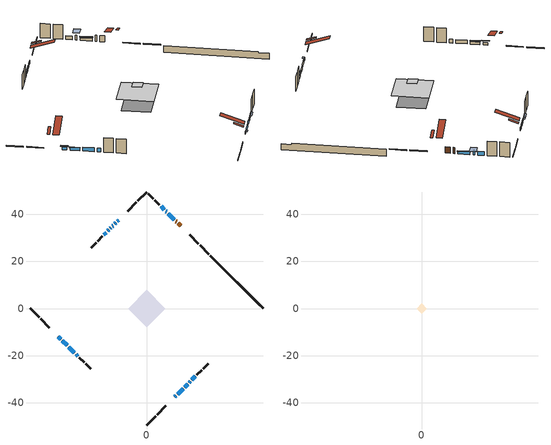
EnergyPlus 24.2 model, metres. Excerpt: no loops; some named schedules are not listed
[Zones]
conditioned space
 floor adiabatic (AdiabaticFloorConstruction): -7.93,0 0,7.93 7.93,0 0,-7.93 z3.66
 floor foundation (Slab1 construction): -5.63,0.67 -0.67,5.63 5.63,-0.67 0.67,-5.63 z-1.14
 wall outside (RimJoist1 construction): 0,-49.54 3.74,-45.81 / -49.54,0 -45.81,-3.74 / 0,49.54 -3.74,45.81 / 26.38,23.16 22.65,26.9 z1.22:1.52
 wall outside (RimJoist2 construction): 4.39,-45.15 8.11,-41.44 / -45.15,-4.39 -41.44,-8.11 / -4.39,45.15 -8.11,41.44 / 21.99,27.55 18.28,31.27 z1.22:1.52
 wall outside (AdiabaticWallConstruction 1): 14.39,35.16 13.36,36.19 / 12.7,36.84 12.39,37.15 z1.22:3.25
 wall outside (AdiabaticWallConstruction): 11.74,37.81 9.15,40.39 z1.22:2.13; 12,-37.55 12.43,-37.11 / -37.54,-12 -36.52,-13.02 / -35.86,-13.68 -33.82,-15.73 / -16.15,33.4 -16.58,32.96 / -17.23,32.31 -18.26,31.28 / 19.24,-30.31 20.67,-28.87 z1.22:2.14; -12,37.54 -12.45,37.09 / 7.44,42.1 6.07,43.48 / -13.1,36.44 -13.59,35.95 / -14.25,35.3 -14.63,34.92 / 13.09,-36.46 15.42,-34.12 / 16.08,-33.46 17.34,-32.21 / -33.16,-16.38 -30.73,-18.81 / -30.08,-19.47 -29.29,-20.25 / -15.28,34.26 -15.49,34.05 / 17.99,-31.55 18.58,-30.96 z1.22:2.44; 8.49,41.05 8.1,41.44 z1.22:2.9
 wall outside (Wall1 construction): 21.33,-28.21 23.3,-26.24 / -28.63,-20.91 -26.66,-22.88 / -18.92,30.63 -20.89,28.66 / 5.41,44.13 3.44,46.1 z1.22:6.1
 wall outside (Wall2 construction): 23.96,-25.58 26.08,-23.46 / -26.01,-23.54 -23.88,-25.66 / -21.54,28 -23.67,25.87 / 2.78,46.76 0.66,48.89 z1.22:6.1
 wall foundation (FoundationWall1 construction): 27.04,22.5,-1.14 27.04,22.5,1.22 47.29,2.25,1.22 47.29,2.25,0.79 49.54,0,0.79 49.54,0,-1.14
 window (WindowConstruction): 11.74,37.81 9.15,40.39 z1.22:2.13
 window (WindowConstruction 4): 12,-37.54 12.43,-37.11 z1.22:2.13
 window (WindowConstruction 5): -37.54,-12 -36.52,-13.02 z1.22:2.13
 window (WindowConstruction 6): -35.86,-13.68 -33.82,-15.73 z1.22:2.13
 window (WindowConstruction 14): -12,37.54 -12.45,37.09 z1.22:2.44
 window (WindowConstruction 15): 8.49,41.05 8.1,41.44 z1.22:2.9
 window (WindowConstruction 7): 7.44,42.1 6.07,43.48 z1.22:2.44
 window (WindowConstruction 8): -13.11,36.44 -13.59,35.95 z1.22:2.44
 window (WindowConstruction 9): -14.25,35.29 -14.63,34.92 z1.22:2.44
 window (WindowConstruction 10): 13.09,-36.46 15.42,-34.12 z1.22:2.44
 window (WindowConstruction 11): 16.08,-33.46 17.34,-32.21 z1.22:2.44
 window (WindowConstruction 12): -33.16,-16.38 -30.73,-18.81 z1.22:2.44
 window (WindowConstruction 13): -30.08,-19.47 -29.29,-20.25 z1.22:2.44
 window (WindowConstruction 16): -15.28,34.26 -15.49,34.05 z1.22:2.44
 window (WindowConstruction 17): 17.99,-31.55 18.58,-30.96 z1.22:2.44
 window (WindowConstruction 1): -16.15,33.4 -16.58,32.97 z1.22:2.13
 window (WindowConstruction 2): -17.24,32.31 -18.26,31.28 z1.22:2.13
 window (WindowConstruction 3): 19.24,-30.31 20.67,-28.87 z1.22:2.13
 door (Door): 14.39,35.16 13.36,36.19 z1.22:3.25
 door (Door 1): 12.7,36.84 12.39,37.15 z1.22:3.25
 ceiling adiabatic (AdiabaticFloorConstruction): 0,-7.93 7.93,0 0,7.93 -7.93,0 z3.66
 roof outside (Roof2 construction): 11.34,-38.2,6.1 6.14,-33,8.55 4.77,-34.37,8.55 9.97,-39.57,6.1; -38.2,-11.34,6.1 -33,-6.14,8.55 -34.37,-4.77,8.55 -39.57,-9.97,6.1; -11.34,38.2,6.1 -6.14,33,8.55 -4.77,34.37,8.55 -9.97,39.57,6.1; 15.04,34.5,6.1 9.84,29.3,8.55 11.21,27.93,8.55 16.41,33.13,6.1
attic - vented
 floor to conditioned space (Floor1 construction Reversed): -2.15,0 0,2.15 2.15,0 0,-2.15 z6.1
 roof outside (Roof1 construction): 9.31,-40.23,6.1 7.22,-38.14,7.08 6.67,-38.69,7.08 8.76,-40.78,6.1; -40.23,-9.31,6.1 -38.14,-7.22,7.08 -38.69,-6.67,7.08 -40.78,-8.76,6.1; -9.31,40.23,6.1 -7.22,38.14,7.08 -6.67,38.69,7.08 -8.76,40.78,6.1; 17.07,32.47,6.1 14.98,30.38,7.08 15.53,29.83,7.08 17.62,31.92,6.1
shading: 9.05,40.5 11.84,37.7 12.27,38.13 9.48,40.93 z2.28; 12.54,-37.01 11.89,-37.65 12.32,-38.08 12.97,-37.44 z2.28; -36.19,-13.35 -37.87,-11.67 -38.19,-12 -36.52,-13.67 z2.59; -33.71,-15.83 -35.97,-13.57 -36.29,-13.9 -34.04,-16.16 z2.28; 7.56,41.98 9.03,40.51 10.76,42.24 9.29,43.71 z3.66; -16.68,32.86 -16.04,33.5 -16.47,33.93 -17.11,33.29 z2.28; -18.36,31.18 -17.13,32.41 -17.56,32.84 -18.8,31.61 z2.28; 20.78,-28.76 19.13,-30.41 19.56,-30.84 21.21,-29.19 z2.28
[Building]
Building 1: Terrain=Suburbs
[Site:Location]
Montreal Intl AP_QC: Latitude {deg}=45.47; Longitude {deg}=-73.74; Time Zone {hr}=-5; Elevation {m}=36; Keep Site Location Information=Yes
[Site:GroundTemperature:Shallow]
2.07863, -0.316383, -0.508184, 0.628371, 5.19101, 9.73239, 13.6695, 16.1636, 16.3755, 14.347, 10.5102, 6.10817
[Site:WaterMainsTemperature]
Calculation Method=Schedule; Temperature Schedule=mains temperature schedule
[Material] Roughness=Rough; Thermal Absorptance=0.9
Name | Thickness {m} | Conductivity {W/m-K} | Density {kg/m3} | Specific Heat {J/kg-K} | Solar Absorptance | Visible Absorptance
asphalt or fiberglass shingles | 0.00635 | 0.162714 | 1121.4 | 1465.45 | 0.4 | 0.4
ceiling loosefill ins | 0.169333 | 0.0480833 | 16.02 | 1046.75 | 0.7 | 0.7
ceiling stud and cavity | 0.1397 | 0.126534 | 65.682 | 1177.47 | 0.7 | 0.7
concrete 4.0 in. | 0.1016 | 1.803125 | 2242.8 | 837.4 | 0.7 | 0.7
concrete 8.0 in. | 0.2032 | 1.803125 | 2242.8 | 837.4 | 0.7 | 0.7
door material | 0.04445 | 0.188738 | 512.64 | 1214.23 | 0.7 | 0.7
door material 1 | 0.04445 | 0.0451087 | 512.64 | 1214.23 | 0.7 | 0.7
exterior vertical ins | 0.00132848 | 0.029427 | 32.04 | 1214.23 | 0.7 | 0.7
floor covering | 0.0127 | 0.0433444 | 54.468 | 1339.84 | 0.6 | 0.6
floor rigid ins; wall rigid ins 1 | 0.512978 | 0.029427 | 32.04 | 1214.23 | 0.7 | 0.7
floor stud and cavity | 0.1397 | 1.75129 | 37.0049 | 1207.88 | 0.7 | 0.7
furniture material conditioned space 1 | 0.1524 | 0.115458 | 640.8 | 1214.23 | 0.6 | 0.6
gypsum board | 0.0127 | 0.160291 | 801 | 837.4 | 0.6 | 0.6
gypsum board 1 | 0.0127 | 0.160291 | 801 | 837.4 | 0.7 | 0.7
osb sheathing 0.5 in. | 0.0127 | 0.115458 | 512.64 | 1214.23 | 0.7 | 0.7
osb sheathing 0.75 in. | 0.01905 | 0.115458 | 512.64 | 1214.23 | 0.7 | 0.7
osb sheathing 2.0 in. | 0.0508 | 0.115458 | 512.64 | 1214.23 | 0.7 | 0.7
rim joist stud and cavity | 0.0508 | 0.0329873 | 125.044 | 1163.47 | 0.6 | 0.6
rim joist stud and cavity 1 | 0.0508 | 0.571797 | 50.32683 | 1063.81 | 0.6 | 0.6
roof rigid ins | 0.103632 | 0.029427 | 32.04 | 1214.23 | 0.7 | 0.7
roof stud and cavity | 0.2032 | 0.138571 | 78.34581 | 1123.46 | 0.7 | 0.7
wall rigid ins | 0.051816 | 0.029427 | 32.04 | 1214.23 | 0.7 | 0.7
wall stud and cavity | 0.1397 | 0.255113 | 139.0536 | 1170.24 | 0.7 | 0.7
wall stud and cavity 1 | 0.1397 | 0.316099 | 139.0536 | 1170.24 | 0.7 | 0.7
wall stud and cavity 2 | 0.0889 | 0.380278 | 52.3479 | 1209.89 | 0.7 | 0.7
wall stud and cavity 3 | 0.0889 | 0.391764 | 83.0341 | 1211.67 | 0.7 | 0.7
wood siding | 0.0254 | 0.102417 | 544.68 | 1172.36 | 0.4 | 0.4
wood siding 1; wood siding 2; wood siding 3 | 0.0254 | 0.102417 | 544.68 | 1172.36 | 0.7 | 0.7
[WindowMaterial:SimpleGlazingSystem]
Name | U-Factor {W/m2-K} | Solar Heat Gain Coefficient
WindowMaterial | 3.32674 | 0.47
WindowMaterial 1 | 2.13095 | 0.39
WindowMaterial 10 | 2.10711 | 0.4
WindowMaterial 11 | 2.96619 | 0.62
WindowMaterial 12 | 1.73349 | 0.41
WindowMaterial 13 | 3.00253 | 0.58
WindowMaterial 14 | 2.98492 | 0.6
WindowMaterial 2 | 2.06566 | 0.4
WindowMaterial 3 | 2.01739 | 0.41
WindowMaterial 4 | 1.95664 | 0.42
WindowMaterial 5 | 2.2729 | 0.37
WindowMaterial 6 | 2.40009 | 0.35
WindowMaterial 7 | 1.85443 | 0.44
WindowMaterial 8 | 2.0049 | 0.41
WindowMaterial 9 | 1.84932 | 0.44
[Construction]
AdiabaticFloorConstruction: floor stud and cavity, floor rigid ins, osb sheathing 0.75 in., floor covering
AdiabaticWallConstruction: wood siding 2, wall rigid ins 1, wall stud and cavity 2, gypsum board
AdiabaticWallConstruction 1: wood siding 3, wall rigid ins 1, wall stud and cavity 2, gypsum board
Door: door material
Door 1: door material 1
Floor1 construction Reversed: gypsum board, ceiling stud and cavity, ceiling loosefill ins
FoundationWall1 construction: concrete 8.0 in., gypsum board 1
furniture construction conditioned space 1: furniture material conditioned space 1
PartitionWallConstruction: gypsum board, wall stud and cavity 3, gypsum board
RimJoist1 construction: wood siding 1, osb sheathing 2.0 in., rim joist stud and cavity
RimJoist2 construction: wood siding 1, rim joist stud and cavity 1
Roof1 construction: asphalt or fiberglass shingles
Roof2 construction: asphalt or fiberglass shingles, roof rigid ins, osb sheathing 0.75 in., roof stud and cavity, gypsum board
Slab1 construction: concrete 4.0 in.
Wall1 construction: wood siding, wall rigid ins, osb sheathing 0.5 in., wall stud and cavity, gypsum board
Wall2 construction: wood siding, wall rigid ins, osb sheathing 0.5 in., wall stud and cavity 1, gypsum board
WindowConstruction; WindowConstruction 1; WindowConstruction 4: WindowMaterial
WindowConstruction 10: WindowMaterial 7
WindowConstruction 11: WindowMaterial 8
WindowConstruction 12: WindowMaterial 9
WindowConstruction 13: WindowMaterial 10
WindowConstruction 14: WindowMaterial 11
WindowConstruction 15: WindowMaterial 12
WindowConstruction 16: WindowMaterial 13
WindowConstruction 17: WindowMaterial 14
WindowConstruction 2; WindowConstruction 5: WindowMaterial 1
WindowConstruction 3: WindowMaterial 2
WindowConstruction 6: WindowMaterial 3
WindowConstruction 7: WindowMaterial 4
WindowConstruction 8: WindowMaterial 5
WindowConstruction 9: WindowMaterial 6
[Zone] Multiplier=1; Part of Total Floor Area=Yes
Name | Volume {m3}
attic - vented | 1.47552
conditioned space | 475.3
[Space]
Name | Zone | Volume {m3}
attic - vented 1 | attic - vented | 1.47552
conditioned space 1 | conditioned space | 475.3
[ZoneInfiltration:EffectiveLeakageArea]
infil attic - vented 1: Zone or Space=attic - vented 1; Schedule=Always On Discrete; Effective Air Leakage Area {cm2}=368.8; Stack Coefficient=6.85533e-05; Wind Coefficient=5.59415e-06
[ZoneMixing]
whole house fan mix: Zone or Space=attic - vented; Schedule=Always On Continuous; Design Flow Rate Calculation Method=Flow/Zone; Design Flow Rate {m3/s}=0; Source Zone or Space=conditioned space
[SurfaceProperty:ExposedFoundationPerimeter]
Slab1: Exposed Perimeter Calculation Method=TotalExposedPerimeter; Total Exposed Perimeter {m}=31.822
[InternalMass] Zone or ZoneList=conditioned space; Space or SpaceList=conditioned space 1
Name | Construction | Surface Area {m2}
furniture mass conditioned space 1 | furniture construction conditioned space 1 | 75.2801
partition wall mass | PartitionWallConstruction | 188.2
[Lights]
interior lighting: Zone or ZoneList or Space or SpaceList=conditioned space 1; Schedule=interior lighting schedule; Design Level Calculation Method=LightingLevel; Lighting Level {W}=343.2; Return Air Fraction=0; Fraction Radiant=0.6; Fraction Visible=0.2; Fraction Replaceable=1
[People]
occupants: Zone or ZoneList or Space or SpaceList=conditioned space 1; Number of People Schedule=occupants schedule; Number of People Calculation Method=People; Number of People=3; Fraction Radiant=0.314171; Sensible Heat Fraction=0.56303; Activity Level Schedule=occupants activity schedule; Carbon Dioxide Generation Rate {m3/s-W}=0; Enable ASHRAE 55 Comfort Warnings=No; Mean Radiant Temperature Calculation Type=EnclosureAveraged
[ElectricEquipment] Zone or ZoneList or Space or SpaceList=conditioned space 1; Design Level Calculation Method=EquipmentLevel
Name | Schedule | Design Level {W} | Fraction Latent | Fraction Radiant | Fraction Lost
clothes dryer | clothes dryer schedule | 140.772 | 0.015 | 0.081 | 0.85
clothes washer | clothes washer schedule | 32.1985 | 0.03 | 0.162 | 0.7
cooking range | cooking range schedule | 215.147 | 0.08 | 0.432 | 0.2
dishwasher | dishwasher schedule | 66.8632 | 0.3 | 0.18 | 0.4
fridge | fridge schedule | 72.9452 | 0 | 0.6 | 0
mech vent bath fan 0 | mech vent bath fan 0 schedule | 50.2 | 0 | 0 | 1
mech vent house fan | mech vent house fan schedule | 0 | 0 | 0 | 1
mech vent house fan cfis | mech vent house fan cfis schedule | 0 | 0 | 0 | 0
mech vent range fan 0 | mech vent range fan 0 schedule | 57 | 0 | 0 | 1
misc plug loads | misc plug loads schedule | 494.7 | 0.045 | 0.513 | 0.1
whole house fan | Always On Discrete | 0 | 0 | 0 | 1
[OtherEquipment] Zone or ZoneList or Space or SpaceList=conditioned space 1; Design Level Calculation Method=EquipmentLevel
Name | Fuel Type | Schedule | Design Level {W} | Fraction Latent | Fraction Radiant | Fraction Lost
clothes dryer 1 | Electricity | clothes dryer schedule | 0 | 0.015 | 0.081 | 0.85
cooking range 1 | Electricity | cooking range schedule | 0 | 0.08 | 0.432 | 0.2
general water use latent | None | general water use schedule | 62.594 | 1 | 0 | 0
general water use sensible | None | general water use schedule | -61.6891 | 0 | 0.6 | 0
mech vent house fan latent load | None | Always On Discrete | 0 | 1 | 0 | 0
mech vent house fan sensible load | None | Always On Discrete | 0 | 0 | 0 | 0
water heater energy adjustment1 | Electricity | Always On Discrete | 0.01 | 0 | 0 | 1
[ZoneInfiltration:DesignFlowRate] Zone or ZoneList or Space or SpaceList=conditioned space 1; Schedule=Always On Discrete; Design Flow Rate Calculation Method=Flow/Zone; Design Flow Rate {m3/s}=0
infil flow; natural vent flow; whole house fan flow
[ZoneControl:Thermostat]
conditioned space Thermostat: Zone or ZoneList=conditioned space; Control Type Schedule=conditioned space Thermostat Schedule; Control 1=conditioned space temperature setpoint; Temperature Difference Between Cutout And Setpoint {deltaC}=0
[ThermostatSetpoint:DualSetpoint]
conditioned space temperature setpoint: Heating Setpoint Temperature Schedule=heating setpoint; Cooling Setpoint Temperature Schedule=cooling setpoint
[Zone equipment]
conditioned space: electric baseboard
[Foundation:Kiva]
Foundation Kiva 1: Initial Indoor Air Temperature {C}=18; Wall Height Above Grade {m}=1.21999; Wall Depth Below Slab {m}=0.2032; Custom Block Material Name 1=exterior vertical ins; Custom Block Depth 1 {m}=2.36001; Custom Block X Position 1 {m}=0.2159; Custom Block Z Position 1 {m}=0
[Foundation:Kiva:Settings]
Soil Conductivity {W/m-K}=0.849921; Soil Density {kg/m3}=1842.3; Soil Specific Heat {J/kg-K}=418.7; Ground Solar Absorptivity=0.9; Ground Thermal Absorptivity=0.9; Ground Surface Roughness {m}=0.03; Far-Field Width {m}=40; Deep-Ground Boundary Condition=ZeroFlux; Deep-Ground Depth {m}=40; Minimum Cell Dimension {m}=0.2; Maximum Cell Growth Coefficient=3; Simulation Timestep=Timestep
[Exterior:Lights]
exterior lighting: Schedule=exterior lighting schedule; Design Level {W}=75.6
[EnergyManagementSystem:Sensor] Output:Variable or Output:Meter Index Key=conditioned space
Name | Output:Variable or Output:Meter
conditioned_space_clg_unmet_s | Zone Cooling Setpoint Not Met Time
conditioned_space_htg_unmet_s | Zone Heating Setpoint Not Met Time
fridge_tin_s; tin_s; tin_s_1 | Zone Mean Air Temperature
tout_s | Zone Outdoor Air Drybulb Temperature
win_s | Zone Air Humidity Ratio
[Schedule:Constant]
Name | Hourly Value
Always On Continuous; mech vent house fan schedule; mech vent house fan cfis schedule; Always On Discrete | 1
occupants activity schedule | 117.228
fridge schedule | 0
[Schedule:Week:Daily]
interior lighting schedule Week Rule - Jan1-Jan27: interior lighting schedule day, interior lighting schedule day, interior lighting schedule day, interior lighting schedule day, interior lighting schedule day, interior lighting schedule day, interior lighting schedule day, interior lighting schedule default day, interior lighting schedule default day, interior lighting schedule default day, interior lighting schedule default day, interior lighting schedule default day
interior lighting schedule Week Rule - Jan28-Feb3: interior lighting schedule day, interior lighting schedule day, interior lighting schedule day, interior lighting schedule day, interior lighting schedule day 1, interior lighting schedule day 1, interior lighting schedule day 1, interior lighting schedule default day, interior lighting schedule default day, interior lighting schedule default day, interior lighting schedule default day, interior lighting schedule default day
interior lighting schedule Week Rule - Feb4-Feb24: interior lighting schedule day 1, interior lighting schedule day 1, interior lighting schedule day 1, interior lighting schedule day 1, interior lighting schedule day 1, interior lighting schedule day 1, interior lighting schedule day 1, interior lighting schedule default day, interior lighting schedule default day, interior lighting schedule default day, interior lighting schedule default day, interior lighting schedule default day
interior lighting schedule Week Rule - Feb25-Mar3: interior lighting schedule day 1, interior lighting schedule day 1, interior lighting schedule day 1, interior lighting schedule day 1, interior lighting schedule day 2, interior lighting schedule day 2, interior lighting schedule day 2, interior lighting schedule default day, interior lighting schedule default day, interior lighting schedule default day, interior lighting schedule default day, interior lighting schedule default day
interior lighting schedule Week Rule - Mar4-Mar31: interior lighting schedule day 2, interior lighting schedule day 2, interior lighting schedule day 2, interior lighting schedule day 2, interior lighting schedule day 2, interior lighting schedule day 2, interior lighting schedule day 2, interior lighting schedule default day, interior lighting schedule default day, interior lighting schedule default day, interior lighting schedule default day, interior lighting schedule default day
interior lighting schedule Week Rule - Apr1-Apr28: interior lighting schedule day 3, interior lighting schedule day 3, interior lighting schedule day 3, interior lighting schedule day 3, interior lighting schedule day 3, interior lighting schedule day 3, interior lighting schedule day 3, interior lighting schedule default day, interior lighting schedule default day, interior lighting schedule default day, interior lighting schedule default day, interior lighting schedule default day
interior lighting schedule Week Rule - Apr29-May5: interior lighting schedule day 3, interior lighting schedule day 3, interior lighting schedule day 4, interior lighting schedule day 4, interior lighting schedule day 4, interior lighting schedule day 4, interior lighting schedule day 4, interior lighting schedule default day, interior lighting schedule default day, interior lighting schedule default day, interior lighting schedule default day, interior lighting schedule default day
interior lighting schedule Week Rule - May6-May26: interior lighting schedule day 4, interior lighting schedule day 4, interior lighting schedule day 4, interior lighting schedule day 4, interior lighting schedule day 4, interior lighting schedule day 4, interior lighting schedule day 4, interior lighting schedule default day, interior lighting schedule default day, interior lighting schedule default day, interior lighting schedule default day, interior lighting schedule default day
interior lighting schedule Week Rule - May27-Jun2: interior lighting schedule day 4, interior lighting schedule day 4, interior lighting schedule day 4, interior lighting schedule day 4, interior lighting schedule day 4, interior lighting schedule day 5, interior lighting schedule day 5, interior lighting schedule default day, interior lighting schedule default day, interior lighting schedule default day, interior lighting schedule default day, interior lighting schedule default day
interior lighting schedule Week Rule - Jun3-Jun30: interior lighting schedule day 5, interior lighting schedule day 5, interior lighting schedule day 5, interior lighting schedule day 5, interior lighting schedule day 5, interior lighting schedule day 5, interior lighting schedule day 5, interior lighting schedule default day, interior lighting schedule default day, interior lighting schedule default day, interior lighting schedule default day, interior lighting schedule default day
interior lighting schedule Week Rule - Jul1-Jul28: interior lighting schedule day 6, interior lighting schedule day 6, interior lighting schedule day 6, interior lighting schedule day 6, interior lighting schedule day 6, interior lighting schedule day 6, interior lighting schedule day 6, interior lighting schedule default day, interior lighting schedule default day, interior lighting schedule default day, interior lighting schedule default day, interior lighting schedule default day
interior lighting schedule Week Rule - Jul29-Aug4: interior lighting schedule day 6, interior lighting schedule day 6, interior lighting schedule day 6, interior lighting schedule day 7, interior lighting schedule day 7, interior lighting schedule day 7, interior lighting schedule day 7, interior lighting schedule default day, interior lighting schedule default day, interior lighting schedule default day, interior lighting schedule default day, interior lighting schedule default day
interior lighting schedule Week Rule - Aug5-Aug25: interior lighting schedule day 7, interior lighting schedule day 7, interior lighting schedule day 7, interior lighting schedule day 7, interior lighting schedule day 7, interior lighting schedule day 7, interior lighting schedule day 7, interior lighting schedule default day, interior lighting schedule default day, interior lighting schedule default day, interior lighting schedule default day, interior lighting schedule default day
interior lighting schedule Week Rule - Aug26-Sep1: interior lighting schedule day 7, interior lighting schedule day 7, interior lighting schedule day 7, interior lighting schedule day 7, interior lighting schedule day 7, interior lighting schedule day 7, interior lighting schedule day 8, interior lighting schedule default day, interior lighting schedule default day, interior lighting schedule default day, interior lighting schedule default day, interior lighting schedule default day
interior lighting schedule Week Rule - Sep2-Sep29: interior lighting schedule day 8, interior lighting schedule day 8, interior lighting schedule day 8, interior lighting schedule day 8, interior lighting schedule day 8, interior lighting schedule day 8, interior lighting schedule day 8, interior lighting schedule default day, interior lighting schedule default day, interior lighting schedule default day, interior lighting schedule default day, interior lighting schedule default day
interior lighting schedule Week Rule - Sep30-Oct6: interior lighting schedule day 8, interior lighting schedule day 9, interior lighting schedule day 9, interior lighting schedule day 9, interior lighting schedule day 9, interior lighting schedule day 9, interior lighting schedule day 9, interior lighting schedule default day, interior lighting schedule default day, interior lighting schedule default day, interior lighting schedule default day, interior lighting schedule default day
interior lighting schedule Week Rule - Oct7-Oct27: interior lighting schedule day 9, interior lighting schedule day 9, interior lighting schedule day 9, interior lighting schedule day 9, interior lighting schedule day 9, interior lighting schedule day 9, interior lighting schedule day 9, interior lighting schedule default day, interior lighting schedule default day, interior lighting schedule default day, interior lighting schedule default day, interior lighting schedule default day
interior lighting schedule Week Rule - Oct28-Nov3: interior lighting schedule day 9, interior lighting schedule day 9, interior lighting schedule day 9, interior lighting schedule day 9, interior lighting schedule day 10, interior lighting schedule day 10, interior lighting schedule day 10, interior lighting schedule default day, interior lighting schedule default day, interior lighting schedule default day, interior lighting schedule default day, interior lighting schedule default day
interior lighting schedule Week Rule - Nov4-Nov24: interior lighting schedule day 10, interior lighting schedule day 10, interior lighting schedule day 10, interior lighting schedule day 10, interior lighting schedule day 10, interior lighting schedule day 10, interior lighting schedule day 10, interior lighting schedule default day, interior lighting schedule default day, interior lighting schedule default day, interior lighting schedule default day, interior lighting schedule default day
interior lighting schedule Week Rule - Nov25-Dec1: interior lighting schedule day 10, interior lighting schedule day 10, interior lighting schedule day 10, interior lighting schedule day 10, interior lighting schedule day 10, interior lighting schedule day 10, interior lighting schedule day 11, interior lighting schedule default day, interior lighting schedule default day, interior lighting schedule default day, interior lighting schedule default day, interior lighting schedule default day
interior lighting schedule Week Rule - Dec2-Dec31: interior lighting schedule day 11, interior lighting schedule day 11, interior lighting schedule day 11, interior lighting schedule day 11, interior lighting schedule day 11, interior lighting schedule day 11, interior lighting schedule day 11, interior lighting schedule default day, interior lighting schedule default day, interior lighting schedule default day, interior lighting schedule default day, interior lighting schedule default day
occupants schedule Week Rule - Jan1-Dec31: occupants schedule day, occupants schedule day, occupants schedule day, occupants schedule day, occupants schedule day, occupants schedule day, occupants schedule day, occupants schedule default day, occupants schedule default day, occupants schedule default day, occupants schedule default day, occupants schedule default day
clothes dryer schedule Week Rule - Jan1-Dec31: clothes dryer schedule day, clothes dryer schedule day, clothes dryer schedule day, clothes dryer schedule day, clothes dryer schedule day, clothes dryer schedule day, clothes dryer schedule day, clothes dryer schedule default day, clothes dryer schedule default day, clothes dryer schedule default day, clothes dryer schedule default day, clothes dryer schedule default day
clothes washer schedule Week Rule - Jan1-Dec31: clothes washer schedule day, clothes washer schedule day, clothes washer schedule day, clothes washer schedule day, clothes washer schedule day, clothes washer schedule day, clothes washer schedule day, clothes washer schedule default day, clothes washer schedule default day, clothes washer schedule default day, clothes washer schedule default day, clothes washer schedule default day
cooking range schedule Week Rule - Jan1-Dec31: cooking range schedule day, cooking range schedule day, cooking range schedule day, cooking range schedule day, cooking range schedule day, cooking range schedule day, cooking range schedule day, cooking range schedule default day, cooking range schedule default day, cooking range schedule default day, cooking range schedule default day, cooking range schedule default day
dishwasher schedule Week Rule - Jan1-Dec31: dishwasher schedule day, dishwasher schedule day, dishwasher schedule day, dishwasher schedule day, dishwasher schedule day, dishwasher schedule day, dishwasher schedule day, dishwasher schedule default day, dishwasher schedule default day, dishwasher schedule default day, dishwasher schedule default day, dishwasher schedule default day
mech vent bath fan 0 schedule Week Rule - Jan1-Dec31: mech vent bath fan 0 schedule day, mech vent bath fan 0 schedule day, mech vent bath fan 0 schedule day, mech vent bath fan 0 schedule day, mech vent bath fan 0 schedule day, mech vent bath fan 0 schedule day, mech vent bath fan 0 schedule day, mech vent bath fan 0 schedule default day, mech vent bath fan 0 schedule default day, mech vent bath fan 0 schedule default day, mech vent bath fan 0 schedule default day, mech vent bath fan 0 schedule default day
mech vent range fan 0 schedule Week Rule - Jan1-Dec31: mech vent range fan 0 schedule day, mech vent range fan 0 schedule day, mech vent range fan 0 schedule day, mech vent range fan 0 schedule day, mech vent range fan 0 schedule day, mech vent range fan 0 schedule day, mech vent range fan 0 schedule day, mech vent range fan 0 schedule default day, mech vent range fan 0 schedule default day, mech vent range fan 0 schedule default day, mech vent range fan 0 schedule default day, mech vent range fan 0 schedule default day
misc plug loads schedule Week Rule - Jan1-Dec31: misc plug loads schedule day, misc plug loads schedule day, misc plug loads schedule day, misc plug loads schedule day, misc plug loads schedule day, misc plug loads schedule day, misc plug loads schedule day, misc plug loads schedule default day, misc plug loads schedule default day, misc plug loads schedule default day, misc plug loads schedule default day, misc plug loads schedule default day
general water use schedule Week Rule - Jan1-Dec31: general water use schedule day, general water use schedule day, general water use schedule day, general water use schedule day, general water use schedule day, general water use schedule day, general water use schedule day, general water use schedule default day, general water use schedule default day, general water use schedule default day, general water use schedule default day, general water use schedule default day
exterior lighting schedule Week Rule - Jan1-Jan27: exterior lighting schedule day, exterior lighting schedule day, exterior lighting schedule day, exterior lighting schedule day, exterior lighting schedule day, exterior lighting schedule day, exterior lighting schedule day, exterior lighting schedule default day, exterior lighting schedule default day, exterior lighting schedule default day, exterior lighting schedule default day, exterior lighting schedule default day
exterior lighting schedule Week Rule - Jan28-Feb3: exterior lighting schedule day, exterior lighting schedule day, exterior lighting schedule day, exterior lighting schedule day, exterior lighting schedule day 1, exterior lighting schedule day 1, exterior lighting schedule day 1, exterior lighting schedule default day, exterior lighting schedule default day, exterior lighting schedule default day, exterior lighting schedule default day, exterior lighting schedule default day
exterior lighting schedule Week Rule - Feb4-Feb24: exterior lighting schedule day 1, exterior lighting schedule day 1, exterior lighting schedule day 1, exterior lighting schedule day 1, exterior lighting schedule day 1, exterior lighting schedule day 1, exterior lighting schedule day 1, exterior lighting schedule default day, exterior lighting schedule default day, exterior lighting schedule default day, exterior lighting schedule default day, exterior lighting schedule default day
exterior lighting schedule Week Rule - Feb25-Mar3: exterior lighting schedule day 1, exterior lighting schedule day 1, exterior lighting schedule day 1, exterior lighting schedule day 1, exterior lighting schedule day 2, exterior lighting schedule day 2, exterior lighting schedule day 2, exterior lighting schedule default day, exterior lighting schedule default day, exterior lighting schedule default day, exterior lighting schedule default day, exterior lighting schedule default day
exterior lighting schedule Week Rule - Mar4-Mar31: exterior lighting schedule day 2, exterior lighting schedule day 2, exterior lighting schedule day 2, exterior lighting schedule day 2, exterior lighting schedule day 2, exterior lighting schedule day 2, exterior lighting schedule day 2, exterior lighting schedule default day, exterior lighting schedule default day, exterior lighting schedule default day, exterior lighting schedule default day, exterior lighting schedule default day
exterior lighting schedule Week Rule - Apr1-Apr28: exterior lighting schedule day 3, exterior lighting schedule day 3, exterior lighting schedule day 3, exterior lighting schedule day 3, exterior lighting schedule day 3, exterior lighting schedule day 3, exterior lighting schedule day 3, exterior lighting schedule default day, exterior lighting schedule default day, exterior lighting schedule default day, exterior lighting schedule default day, exterior lighting schedule default day
exterior lighting schedule Week Rule - Apr29-May5: exterior lighting schedule day 3, exterior lighting schedule day 3, exterior lighting schedule day 4, exterior lighting schedule day 4, exterior lighting schedule day 4, exterior lighting schedule day 4, exterior lighting schedule day 4, exterior lighting schedule default day, exterior lighting schedule default day, exterior lighting schedule default day, exterior lighting schedule default day, exterior lighting schedule default day
exterior lighting schedule Week Rule - May6-May26: exterior lighting schedule day 4, exterior lighting schedule day 4, exterior lighting schedule day 4, exterior lighting schedule day 4, exterior lighting schedule day 4, exterior lighting schedule day 4, exterior lighting schedule day 4, exterior lighting schedule default day, exterior lighting schedule default day, exterior lighting schedule default day, exterior lighting schedule default day, exterior lighting schedule default day
exterior lighting schedule Week Rule - May27-Jun2: exterior lighting schedule day 4, exterior lighting schedule day 4, exterior lighting schedule day 4, exterior lighting schedule day 4, exterior lighting schedule day 4, exterior lighting schedule day 5, exterior lighting schedule day 5, exterior lighting schedule default day, exterior lighting schedule default day, exterior lighting schedule default day, exterior lighting schedule default day, exterior lighting schedule default day
exterior lighting schedule Week Rule - Jun3-Jun30: exterior lighting schedule day 5, exterior lighting schedule day 5, exterior lighting schedule day 5, exterior lighting schedule day 5, exterior lighting schedule day 5, exterior lighting schedule day 5, exterior lighting schedule day 5, exterior lighting schedule default day, exterior lighting schedule default day, exterior lighting schedule default day, exterior lighting schedule default day, exterior lighting schedule default day
exterior lighting schedule Week Rule - Jul1-Jul28: exterior lighting schedule day 6, exterior lighting schedule day 6, exterior lighting schedule day 6, exterior lighting schedule day 6, exterior lighting schedule day 6, exterior lighting schedule day 6, exterior lighting schedule day 6, exterior lighting schedule default day, exterior lighting schedule default day, exterior lighting schedule default day, exterior lighting schedule default day, exterior lighting schedule default day
exterior lighting schedule Week Rule - Jul29-Aug4: exterior lighting schedule day 6, exterior lighting schedule day 6, exterior lighting schedule day 6, exterior lighting schedule day 7, exterior lighting schedule day 7, exterior lighting schedule day 7, exterior lighting schedule day 7, exterior lighting schedule default day, exterior lighting schedule default day, exterior lighting schedule default day, exterior lighting schedule default day, exterior lighting schedule default day
exterior lighting schedule Week Rule - Aug5-Aug25: exterior lighting schedule day 7, exterior lighting schedule day 7, exterior lighting schedule day 7, exterior lighting schedule day 7, exterior lighting schedule day 7, exterior lighting schedule day 7, exterior lighting schedule day 7, exterior lighting schedule default day, exterior lighting schedule default day, exterior lighting schedule default day, exterior lighting schedule default day, exterior lighting schedule default day
[Schedule:Year]
interior lighting schedule: interior lighting schedule Week Rule - Jan1-Jan27, 1, 1, 1, 27, interior lighting schedule Week Rule - Jan28-Feb3, 1, 28, 2, 3, interior lighting schedule Week Rule - Feb4-Feb24, 2, 4, 2, 24, interior lighting schedule Week Rule - Feb25-Mar3, 2, 25, 3, 3, interior lighting schedule Week Rule - Mar4-Mar31, 3, 4, 3, 31, interior lighting schedule Week Rule - Apr1-Apr28, 4, 1, 4, 28, interior lighting schedule Week Rule - Apr29-May5, 4, 29, 5, 5, interior lighting schedule Week Rule - May6-May26, 5, 6, 5, 26, interior lighting schedule Week Rule - May27-Jun2, 5, 27, 6, 2, interior lighting schedule Week Rule - Jun3-Jun30, 6, 3, 6, 30, interior lighting schedule Week Rule - Jul1-Jul28, 7, 1, 7, 28, interior lighting schedule Week Rule - Jul29-Aug4, 7, 29, 8, 4, interior lighting schedule Week Rule - Aug5-Aug25, 8, 5, 8, 25, interior lighting schedule Week Rule - Aug26-Sep1, 8, 26, 9, 1, interior lighting schedule Week Rule - Sep2-Sep29, 9, 2, 9, 29, interior lighting schedule Week Rule - Sep30-Oct6, 9, 30, 10, 6, interior lighting schedule Week Rule - Oct7-Oct27, 10, 7, 10, 27, interior lighting schedule Week Rule - Oct28-Nov3, 10, 28, 11, 3, interior lighting schedule Week Rule - Nov4-Nov24, 11, 4, 11, 24, interior lighting schedule Week Rule - Nov25-Dec1, 11, 25, 12, 1, interior lighting schedule Week Rule - Dec2-Dec31, 12, 2, 12, 31
occupants schedule: occupants schedule Week Rule - Jan1-Dec31, 1, 1, 12, 31
clothes dryer schedule: clothes dryer schedule Week Rule - Jan1-Dec31, 1, 1, 12, 31
clothes washer schedule: clothes washer schedule Week Rule - Jan1-Dec31, 1, 1, 12, 31
cooking range schedule: cooking range schedule Week Rule - Jan1-Dec31, 1, 1, 12, 31
dishwasher schedule: dishwasher schedule Week Rule - Jan1-Dec31, 1, 1, 12, 31
mech vent bath fan 0 schedule: mech vent bath fan 0 schedule Week Rule - Jan1-Dec31, 1, 1, 12, 31
mech vent range fan 0 schedule: mech vent range fan 0 schedule Week Rule - Jan1-Dec31, 1, 1, 12, 31
misc plug loads schedule: misc plug loads schedule Week Rule - Jan1-Dec31, 1, 1, 12, 31
general water use schedule: general water use schedule Week Rule - Jan1-Dec31, 1, 1, 12, 31
exterior lighting schedule: exterior lighting schedule Week Rule - Jan1-Jan27, 1, 1, 1, 27, exterior lighting schedule Week Rule - Jan28-Feb3, 1, 28, 2, 3, exterior lighting schedule Week Rule - Feb4-Feb24, 2, 4, 2, 24, exterior lighting schedule Week Rule - Feb25-Mar3, 2, 25, 3, 3, exterior lighting schedule Week Rule - Mar4-Mar31, 3, 4, 3, 31, exterior lighting schedule Week Rule - Apr1-Apr28, 4, 1, 4, 28, exterior lighting schedule Week Rule - Apr29-May5, 4, 29, 5, 5, exterior lighting schedule Week Rule - May6-May26, 5, 6, 5, 26, exterior lighting schedule Week Rule - May27-Jun2, 5, 27, 6, 2, exterior lighting schedule Week Rule - Jun3-Jun30, 6, 3, 6, 30, exterior lighting schedule Week Rule - Jul1-Jul28, 7, 1, 7, 28, exterior lighting schedule Week Rule - Jul29-Aug4, 7, 29, 8, 4, exterior lighting schedule Week Rule - Aug5-Aug25, 8, 5, 8, 25, exterior lighting schedule Week Rule - Aug26-Sep1, 8, 26, 9, 1, exterior lighting schedule Week Rule - Sep2-Sep29, 9, 2, 9, 29, exterior lighting schedule Week Rule - Sep30-Oct6, 9, 30, 10, 6, exterior lighting schedule Week Rule - Oct7-Oct27, 10, 7, 10, 27, exterior lighting schedule Week Rule - Oct28-Nov3, 10, 28, 11, 3, exterior lighting schedule Week Rule - Nov4-Nov24, 11, 4, 11, 24, exterior lighting schedule Week Rule - Nov25-Dec1, 11, 25, 12, 1, exterior lighting schedule Week Rule - Dec2-Dec31, 12, 2, 12, 31
[Schedule:Compact]
conditioned space Thermostat Schedule: Through: 12/31, For: AllDays, Until: 24:00, 4
mains temperature schedule: Through: 01/01, For: AllDays, Until: 24:00, 6.56833, Through: 01/02, For: AllDays, Until: 24:00, 6.48722, Through: 01/03, For: AllDays, Until: 24:00, 6.40722, Through: 01/04, For: AllDays, Until: 24:00, 6.32889, Through: 01/05, For: AllDays, Until: 24:00, 6.25167, Through: 01/06, For: AllDays, Until: 24:00, 6.17611, Through: 01/07, For: AllDays, Until: 24:00, 6.10222, Through: 01/08, For: AllDays, Until: 24:00, 6.02944, Through: 01/09, For: AllDays, Until: 24:00, 5.95833, Through: 01/10, For: AllDays, Until: 24:00, 5.88889, Through: 01/11, For: AllDays, Until: 24:00, 5.82056, Through: 01/12, For: AllDays, Until: 24:00, 5.75444, Through: 01/13, For: AllDays, Until: 24:00, 5.68944, Through: 01/14, For: AllDays, Until: 24:00, 5.62611, Through: 01/15, For: AllDays, Until: 24:00, 5.56444, Through: 01/16, For: AllDays, Until: 24:00, 5.50444, Through: 01/17, For: AllDays, Until: 24:00, 5.44611, Through: 01/18, For: AllDays, Until: 24:00, 5.38944, Through: 01/19, For: AllDays, Until: 24:00, 5.33389, Through: 01/20, For: AllDays, Until: 24:00, 5.28111, Through: 01/21, For: AllDays, Until: 24:00, 5.22944, Through: 01/22, For: AllDays, Until: 24:00, 5.17944, Through: 01/23, For: AllDays, Until: 24:00, 5.13111, Through: 01/24, For: AllDays, Until: 24:00, 5.085, Through: 01/25, For: AllDays, Until: 24:00, 5.04056, Through: 01/26, For: AllDays, Until: 24:00, 4.99778, Through: 01/27, For: AllDays, Until: 24:00, 4.95667, Through: 01/28, For: AllDays, Until: 24:00, 4.91778, Through: 01/29, For: AllDays, Until: 24:00, 4.88056, Through: 01/30, For: AllDays, Until: 24:00, 4.845, Through: 01/31, For: AllDays, Until: 24:00, 4.81167, Through: 02/01, For: AllDays, Until: 24:00, 4.77944, Through: 02/02, For: AllDays, Until: 24:00, 4.75, Through: 02/03, For: AllDays, Until: 24:00, 4.72167, Through: 02/04, For: AllDays, Until: 24:00, 4.69611, Through: 02/05, For: AllDays, Until: 24:00, 4.67167, Through: 02/06, For: AllDays, Until: 24:00, 4.64944, Through: 02/07, For: AllDays, Until: 24:00, 4.62889, Through: 02/08, For: AllDays, Until: 24:00, 4.61056, Through: 02/09, For: AllDays, Until: 24:00, 4.59389, Through: 02/10, For: AllDays, Until: 24:00, 4.57944, Through: 02/11, For: AllDays, Until: 24:00, 4.56667, Through: 02/12, For: AllDays, Until: 24:00, 4.55611, Through: 02/13, For: AllDays, Until: 24:00, 4.54722, Through: 02/14, For: AllDays, Until: 24:00, 4.54056, Through: 02/15, For: AllDays, Until: 24:00, 4.53556, Through: 02/16, For: AllDays, Until: 24:00, 4.53278, Through: 02/17, For: AllDays, Until: 24:00, 4.53167, Through: 02/18, For: AllDays, Until: 24:00, 4.53278, Through: 02/19, For: AllDays, Until: 24:00, 4.53556, Through: 02/20, For: AllDays, Until: 24:00, 4.54056, Through: 02/21, For: AllDays, Until: 24:00, 4.54722, Through: 02/22, For: AllDays, Until: 24:00, 4.55611, Through: 02/23, For: AllDays, Until: 24:00, 4.56667, Through: 02/24, For: AllDays, Until: 24:00, 4.57944, Through: 02/25, For: AllDays, Until: 24:00, 4.59389, Through: 02/26, For: AllDays, Until: 24:00, 4.61056, Through: 02/27, For: AllDays, Until: 24:00, 4.62889, Through: 02/28, For: AllDays, Until: 24:00, 4.64889, Through: 03/01, For: AllDays, Until: 24:00, 4.67111, Through: 03/02, For: AllDays, Until: 24:00, 4.69556, Through: 03/03, For: AllDays, Until: 24:00, 4.72167, Through: 03/04, For: AllDays, Until: 24:00, 4.74944, Through: 03/05, For: AllDays, Until: 24:00, 4.77944, Through: 03/06, For: AllDays, Until: 24:00, 4.81111, Through: 03/07, For: AllDays, Until: 24:00, 4.84444, Through: 03/08, For: AllDays, Until: 24:00, 4.88, Through: 03/09, For: AllDays, Until: 24:00, 4.91722, Through: 03/10, For: AllDays, Until: 24:00, 4.95611, Through: 03/11, For: AllDays, Until: 24:00, 4.99722, Through: 03/12, For: AllDays, Until: 24:00, 5.04, Through: 03/13, For: AllDays, Until: 24:00, 5.08444, Through: 03/14, For: AllDays, Until: 24:00, 5.13056, Through: 03/15, For: AllDays, Until: 24:00, 5.17889, Through: 03/16, For: AllDays, Until: 24:00, 5.22833, Through: 03/17, For: AllDays, Until: 24:00, 5.28, Through: 03/18, For: AllDays, Until: 24:00, 5.33333, Through: 03/19, For: AllDays, Until: 24:00, 5.38833, Through: 03/20, For: AllDays, Until: 24:00, 5.445, Through: 03/21, For: AllDays, Until: 24:00, 5.50333, Through: 03/22, For: AllDays, Until: 24:00, 5.56333, Through: 03/23, For: AllDays, Until: 24:00, 5.625, Through: 03/24, For: AllDays, Until: 24:00, 5.68833, Through: 03/25, For: AllDays, Until: 24:00, 5.75333, Through: 03/26, For: AllDays, Until: 24:00, 5.81944, Through: 03/27, For: AllDays, Until: 24:00, 5.88778, Through: 03/28, For: AllDays, Until: 24:00, 5.95722, Through: 03/29, For: AllDays, Until: 24:00, 6.02833, Through: 03/30, For: AllDays, Until: 24:00, 6.10111, Through: 03/31, For: AllDays, Until: 24:00, 6.175, Through: 04/01, For: AllDays, Until: 24:00, 6.25056, Through: 04/02, For: AllDays, Until: 24:00, 6.32778, Through: 04/03, For: AllDays, Until: 24:00, 6.40611, Through: 04/04, For: AllDays, Until: 24:00, 6.48556, Through: 04/05, For: AllDays, Until: 24:00, 6.56722, Through: 04/06, For: AllDays, Until: 24:00, 6.64944, Through: 04/07, For: AllDays, Until: 24:00, 6.73333, Through: 04/08, For: AllDays, Until: 24:00, 6.81833, Through: 04/09, For: AllDays, Until: 24:00, 6.905, Through: 04/10, For: AllDays, Until: 24:00, 6.99278, Through: 04/11, For: AllDays, Until: 24:00, 7.08111, Through: 04/12, For: AllDays, Until: 24:00, 7.17167, Through: 04/13, For: AllDays, Until: 24:00, 7.26278, Through: 04/14, For: AllDays, Until: 24:00, 7.355, Through: 04/15, For: AllDays, Until: 24:00, 7.44833, Through: 04/16, For: AllDays, Until: 24:00, 7.54278, Through: 04/17, For: AllDays, Until: 24:00, 7.63889, Through: 04/18, For: AllDays, Until: 24:00, 7.735, Through: 04/19, For: AllDays, Until: 24:00, 7.83278, Through: 04/20, For: AllDays, Until: 24:00, 7.93167, Through: 04/21, For: AllDays, Until: 24:00, 8.03111, Through: 04/22, For: AllDays, Until: 24:00, 8.13167, Through: 04/23, For: AllDays, Until: 24:00, 8.23278, Through: 04/24, For: AllDays, Until: 24:00, 8.335, Through: 04/25, For: AllDays, Until: 24:00, 8.43778, Through: 04/26, For: AllDays, Until: 24:00, 8.54167, Through: 04/27, For: AllDays, Until: 24:00, 8.64611, Through: 04/28, For: AllDays, Until: 24:00, 8.75167, Through: 04/29, For: AllDays, Until: 24:00, 8.85778, Through: 04/30, For: AllDays, Until: 24:00, 8.96444, Through: 05/01, For: AllDays, Until: 24:00, 9.07167, Through: 05/02, For: AllDays, Until: 24:00, 9.17944, Through: 05/03, For: AllDays, Until: 24:00, 9.28778, Through: 05/04, For: AllDays, Until: 24:00, 9.39667, Through: 05/05, For: AllDays, Until: 24:00, 9.50667, Through: 05/06, For: AllDays, Until: 24:00, 9.61667, Through: 05/07, For: AllDays, Until: 24:00, 9.72667, Through: 05/08, For: AllDays, Until: 24:00, 9.83778, Through: 05/09, For: AllDays, Until: 24:00, 9.94889, Through: 05/10, For: AllDays, Until: 24:00, 10.0606, Through: 05/11, For: AllDays, Until: 24:00, 10.1722, Through: 05/12, For: AllDays, Until: 24:00, 10.2844, Through: 05/13, For: AllDays, Until: 24:00, 10.3967, Through: 05/14, For: AllDays, Until: 24:00, 10.5094, Through: 05/15, For: AllDays, Until: 24:00, 10.6222, Through: 05/16, For: AllDays, Until: 24:00, 10.735, Through: 05/17, For: AllDays, Until: 24:00, 10.8478, Through: 05/18, For: AllDays, Until: 24:00, 10.9611, Through: 05/19, For: AllDays, Until: 24:00, 11.0744, Through: 05/20, For: AllDays, Until: 24:00, 11.1872, Through: 05/21, For: AllDays, Until: 24:00, 11.3006, Through: 05/22, For: AllDays, Until: 24:00, 11.4133, Through: 05/23, For: AllDays, Until: 24:00, 11.5267, Through: 05/24, For: AllDays, Until: 24:00, 11.6394, Through: 05/25, For: AllDays, Until: 24:00, 11.7522, Through: 05/26, For: AllDays, Until: 24:00, 11.8644, Through: 05/27, For: AllDays, Until: 24:00, 11.9767, Through: 05/28, For: AllDays, Until: 24:00, 12.0889, Through: 05/29, For: AllDays, Until: 24:00, 12.2006, Through: 05/30, For: AllDays, Until: 24:00, 12.3122, Through: 05/31, For: AllDays, Until: 24:00, 12.4228, Through: 06/01, For: AllDays, Until: 24:00, 12.5339, Through: 06/02, For: AllDays, Until: 24:00, 12.6439, Through: 06/03, For: AllDays, Until: 24:00, 12.7539, Through: 06/04, For: AllDays, Until: 24:00, 12.8628, Through: 06/05, For: AllDays, Until: 24:00, 12.9717, Through: 06/06, For: AllDays, Until: 24:00, 13.08, Through: 06/07, For: AllDays, Until: 24:00, 13.1878, Through: 06/08, For: AllDays, Until: 24:00, 13.2944, Through: 06/09, For: AllDays, Until: 24:00, 13.4011, Through: 06/10, For: AllDays, Until: 24:00, 13.5067, Through: 06/11, For: AllDays, Until: 24:00, 13.6117, Through: 06/12, For: AllDays, Until: 24:00, 13.7156, Through: 06/13, For: AllDays, Until: 24:00, 13.8194, Through: 06/14, For: AllDays, Until: 24:00, 13.9222, Through: 06/15, For: AllDays, Until: 24:00, 14.0239, Through: 06/16, For: AllDays, Until: 24:00, 14.125, Through: 06/17, For: AllDays, Until: 24:00, 14.225, Through: 06/18, For: AllDays, Until: 24:00, 14.3239, Through: 06/19, For: AllDays, Until: 24:00, 14.4222, Through: 06/20, For: AllDays, Until: 24:00, 14.5194, Through: 06/21, For: AllDays, Until: 24:00, 14.6156, Through: 06/22, For: AllDays, Until: 24:00, 14.7106, Through: 06/23, For: AllDays, Until: 24:00, 14.805, Through: 06/24, For: AllDays, Until: 24:00, 14.8978, Through: 06/25, For: AllDays, Until: 24:00, 14.9894, Through: 06/26, For: AllDays, Until: 24:00, 15.0806, Through: 06/27, For: AllDays, Until: 24:00, 15.17, Through: 06/28, For: AllDays, Until: 24:00, 15.2583, Through: 06/29, For: AllDays, Until: 24:00, 15.3456, Through: 06/30, For: AllDays, Until: 24:00, 15.4311, Through: 07/01, For: AllDays, Until: 24:00, 15.5161, Through: 07/02, For: AllDays, Until: 24:00, 15.5989, Through: 07/03, For: AllDays, Until: 24:00, 15.6811, Through: 07/04, For: AllDays, Until: 24:00, 15.7617, Through: 07/05, For: AllDays, Until: 24:00, 15.8411, Through: 07/06, For: AllDays, Until: 24:00, 15.9189, Through: 07/07, For: AllDays, Until: 24:00, 15.995, Through: 07/08, For: AllDays, Until: 24:00, 16.07, Through: 07/09, For: AllDays, Until: 24:00, 16.1433, Through: 07/10, For: AllDays, Until: 24:00, 16.2156, Through: 07/11, For: AllDays, Until: 24:00, 16.2861, Through: 07/12, For: AllDays, Until: 24:00, 16.355, Through: 07/13, For: AllDays, Until: 24:00, 16.4222, Through: 07/14, For: AllDays, Until: 24:00, 16.4878, Through: 07/15, For: AllDays, Until: 24:00, 16.5522, Through: 07/16, For: AllDays, Until: 24:00, 16.615, Through: 07/17, For: AllDays, Until: 24:00, 16.6756, Through: 07/18, For: AllDays, Until: 24:00, 16.735, Through: 07/19, For: AllDays, Until: 24:00, 16.7928, Through: 07/20, For: AllDays, Until: 24:00, 16.8489, Through: 07/21, For: AllDays, Until: 24:00, 16.9028, Through: 07/22, For: AllDays, Until: 24:00, 16.9556, Through: 07/23, For: AllDays, Until: 24:00, 17.0061, Through: 07/24, For: AllDays, Until: 24:00, 17.0556, Through: 07/25, For: AllDays, Until: 24:00, 17.1028, Through: 07/26, For: AllDays, Until: 24:00, 17.1483, Through: 07/27, For: AllDays, Until: 24:00, 17.1917, Through: 07/28, For: AllDays, Until: 24:00, 17.2339, Through: 07/29, For: AllDays, Until: 24:00, 17.2739, Through: 07/30, For: AllDays, Until: 24:00, 17.3122, Through: 07/31, For: AllDays, Until: 24:00, 17.3489, Through: 08/01, For: AllDays, Until: 24:00, 17.3833, Through: 08/02, For: AllDays, Until: 24:00, 17.4161, Through: 08/03, For: AllDays, Until: 24:00, 17.4467, Through: 08/04, For: AllDays, Until: 24:00, 17.4761, Through: 08/05, For: AllDays, Until: 24:00, 17.5028, Through: 08/06, For: AllDays, Until: 24:00, 17.5283, Through: 08/07, For: AllDays, Until: 24:00, 17.5517, Through: 08/08, For: AllDays, Until: 24:00, 17.5728, Through: 08/09, For: AllDays, Until: 24:00, 17.5922, Through: 08/10, For: AllDays, Until: 24:00, 17.61, Through: 08/11, For: AllDays, Until: 24:00, 17.6256, Through: 08/12, For: AllDays, Until: 24:00, 17.6394, Through: 08/13, For: AllDays, Until: 24:00, 17.6511, Through: 08/14, For: AllDays, Until: 24:00, 17.6611, Through: 08/15, For: AllDays, Until: 24:00, 17.6689, Through: 08/16, For: AllDays, Until: 24:00, 17.675, Through: 08/17, For: AllDays, Until: 24:00, 17.6789, Through: 08/18, For: AllDays, Until: 24:00, 17.6811, Through: 08/19, For: AllDays, Until: 24:00, 17.6811, Through: 08/20, For: AllDays, Until: 24:00, 17.6794, Through: 08/21, For: AllDays, Until: 24:00, 17.6756, Through: 08/22, For: AllDays, Until: 24:00, 17.67, Through: 08/23, For: AllDays, Until: 24:00, 17.6622, Through: 08/24, For: AllDays, Until: 24:00, 17.6528, Through: 08/25, For: AllDays, Until: 24:00, 17.6411, Through: 08/26, For: AllDays, Until: 24:00, 17.6278, Through: 08/27, For: AllDays, Until: 24:00, 17.6122, Through: 08/28, For: AllDays, Until: 24:00, 17.595, Through: 08/29, For: AllDays, Until: 24:00, 17.5756, Through: 08/30, For: AllDays, Until: 24:00, 17.5544, Through: 08/31, For: AllDays, Until: 24:00, 17.5311, Through: 09/01, For: AllDays, Until: 24:00, 17.5061, Through: 09/02, For: AllDays, Until: 24:00, 17.4794, Through: 09/03, For: AllDays, Until: 24:00, 17.4506, Through: 09/04, For: AllDays, Until: 24:00, 17.42, Through: 09/05, For: AllDays, Until: 24:00, 17.3878, Through: 09/06, For: AllDays, Until: 24:00, 17.3533, Through: 09/07, For: AllDays, Until: 24:00, 17.3172, Through: 09/08, For: AllDays, Until: 24:00, 17.2789, Through: 09/09, For: AllDays, Until: 24:00, 17.2389, Through: 09/10, For: AllDays, Until: 24:00, 17.1972, Through: 09/11, For: AllDays, Until: 24:00, 17.1539, Through: 09/12, For: AllDays, Until: 24:00, 17.1083, Through: 09/13, For: AllDays, Until: 24:00, 17.0617, Through: 09/14, For: AllDays, Until: 24:00, 17.0128, Through: 09/15, For: AllDays, Until: 24:00, 16.9622, Through: 09/16, For: AllDays, Until: 24:00, 16.9094, Through: 09/17, For: AllDays, Until: 24:00, 16.8556, Through: 09/18, For: AllDays, Until: 24:00, 16.8, Through: 09/19, For: AllDays, Until: 24:00, 16.7422, Through: 09/20, For: AllDays, Until: 24:00, 16.6833, Through: 09/21, For: AllDays, Until: 24:00, 16.6228, Through: 09/22, For: AllDays, Until: 24:00, 16.56, Through: 09/23, For: AllDays, Until: 24:00, 16.4961, Through: 09/24, For: AllDays, Until: 24:00, 16.4306, Through: 09/25, For: AllDays, Until: 24:00, 16.3633, Through: 09/26, For: AllDays, Until: 24:00, 16.295, Through: 09/27, For: AllDays, Until: 24:00, 16.2244, Through: 09/28, For: AllDays, Until: 24:00, 16.1528, Through: 09/29, For: AllDays, Until: 24:00, 16.0794, Through: 09/30, For: AllDays, Until: 24:00, 16.0044, Through: 10/01, For: AllDays, Until: 24:00, 15.9283, Through: 10/02, For: AllDays, Until: 24:00, 15.8511, Through: 10/03, For: AllDays, Until: 24:00, 15.7717, Through: 10/04, For: AllDays, Until: 24:00, 15.6917, Through: 10/05, For: AllDays, Until: 24:00, 15.6094, Through: 10/06, For: AllDays, Until: 24:00, 15.5267, Through: 10/07, For: AllDays, Until: 24:00, 15.4422, Through: 10/08, For: AllDays, Until: 24:00, 15.3567, Through: 10/09, For: AllDays, Until: 24:00, 15.2694, Through: 10/10, For: AllDays, Until: 24:00, 15.1811, Through: 10/11, For: AllDays, Until: 24:00, 15.0917, Through: 10/12, For: AllDays, Until: 24:00, 15.0011, Through: 10/13, For: AllDays, Until: 24:00, 14.9094, Through: 10/14, For: AllDays, Until: 24:00, 14.8167, Through: 10/15, For: AllDays, Until: 24:00, 14.7228, Through: 10/16, For: AllDays, Until: 24:00, 14.6278, Through: 10/17, For: AllDays, Until: 24:00, 14.5317, Through: 10/18, For: AllDays, Until: 24:00, 14.4344, Through: 10/19, For: AllDays, Until: 24:00, 14.3367, Through: 10/20, For: AllDays, Until: 24:00, 14.2378, Through: 10/21, For: AllDays, Until: 24:00, 14.1378, Through: 10/22, For: AllDays, Until: 24:00, 14.0367, Through: 10/23, For: AllDays, Until: 24:00, 13.935, Through: 10/24, For: AllDays, Until: 24:00, 13.8322, Through: 10/25, For: AllDays, Until: 24:00, 13.7289, Through: 10/26, For: AllDays, Until: 24:00, 13.625, Through: 10/27, For: AllDays, Until: 24:00, 13.52, Through: 10/28, For: AllDays, Until: 24:00, 13.4144, Through: 10/29, For: AllDays, Until: 24:00, 13.3083, Through: 10/30, For: AllDays, Until: 24:00, 13.2011, Through: 10/31, For: AllDays, Until: 24:00, 13.0939, Through: 11/01, For: AllDays, Until: 24:00, 12.9856, Through: 11/02, For: AllDays, Until: 24:00, 12.8767, Through: 11/03, For: AllDays, Until: 24:00, 12.7678, Through: 11/04, For: AllDays, Until: 24:00, 12.6578, Through: 11/05, For: AllDays, Until: 24:00, 12.5478, Through: 11/06, For: AllDays, Until: 24:00, 12.4372, Through: 11/07, For: AllDays, Until: 24:00, 12.3261, Through: 11/08, For: AllDays, Until: 24:00, 12.215, Through: 11/09, For: AllDays, Until: 24:00, 12.1033, Through: 11/10, For: AllDays, Until: 24:00, 11.9911, Through: 11/11, For: AllDays, Until: 24:00, 11.8789, Through: 11/12, For: AllDays, Until: 24:00, 11.7667, Through: 11/13, For: AllDays, Until: 24:00, 11.6539, Through: 11/14, For: AllDays, Until: 24:00, 11.5411, Through: 11/15, For: AllDays, Until: 24:00, 11.4278, Through: 11/16, For: AllDays, Until: 24:00, 11.315, Through: 11/17, For: AllDays, Until: 24:00, 11.2017, Through: 11/18, For: AllDays, Until: 24:00, 11.0889, Through: 11/19, For: AllDays, Until: 24:00, 10.9756, Through: 11/20, For: AllDays, Until: 24:00, 10.8622, Through: 11/21, For: AllDays, Until: 24:00, 10.7494, Through: 11/22, For: AllDays, Until: 24:00, 10.6367, Through: 11/23, For: AllDays, Until: 24:00, 10.5239, Through: 11/24, For: AllDays, Until: 24:00, 10.4111, Through: 11/25, For: AllDays, Until: 24:00, 10.2989, Through: 11/26, For: AllDays, Until: 24:00, 10.1867, Through: 11/27, For: AllDays, Until: 24:00, 10.0744, Through: 11/28, For: AllDays, Until: 24:00, 9.96333, Through: 11/29, For: AllDays, Until: 24:00, 9.85167, Through: 11/30, For: AllDays, Until: 24:00, 9.74111, Through: 12/01, For: AllDays, Until: 24:00, 9.63056, Through: 12/02, For: AllDays, Until: 24:00, 9.52056, Through: 12/03, For: AllDays, Until: 24:00, 9.41111, Through: 12/04, For: AllDays, Until: 24:00, 9.30167, Through: 12/05, For: AllDays, Until: 24:00, 9.19333, Through: 12/06, For: AllDays, Until: 24:00, 9.08556, Through: 12/07, For: AllDays, Until: 24:00, 8.97778, Through: 12/08, For: AllDays, Until: 24:00, 8.87111, Through: 12/09, For: AllDays, Until: 24:00, 8.765, Through: 12/10, For: AllDays, Until: 24:00, 8.66, Through: 12/11, For: AllDays, Until: 24:00, 8.555, Through: 12/12, For: AllDays, Until: 24:00, 8.45111, Through: 12/13, For: AllDays, Until: 24:00, 8.34833, Through: 12/14, For: AllDays, Until: 24:00, 8.24611, Through: 12/15, For: AllDays, Until: 24:00, 8.14444, Through: 12/16, For: AllDays, Until: 24:00, 8.04389, Through: 12/17, For: AllDays, Until: 24:00, 7.94444, Through: 12/18, For: AllDays, Until: 24:00, 7.84556, Through: 12/19, For: AllDays, Until: 24:00, 7.74778, Through: 12/20, For: AllDays, Until: 24:00, 7.65111, Through: 12/21, For: AllDays, Until: 24:00, 7.555, Through: 12/22, For: AllDays, Until: 24:00, 7.46056, Through: 12/23, For: AllDays, Until: 24:00, 7.36667, Through: 12/24, For: AllDays, Until: 24:00, 7.27444, Through: 12/25, For: AllDays, Until: 24:00, 7.18278, Through: 12/26, For: AllDays, Until: 24:00, 7.09278, Through: 12/27, For: AllDays, Until: 24:00, 7.00389, Through: 12/28, For: AllDays, Until: 24:00, 6.91611, Through: 12/29, For: AllDays, Until: 24:00, 6.82944, Through: 12/30, For: AllDays, Until: 24:00, 6.74389, Through: 12/31, For: AllDays, Until: 24:00, 6.66
